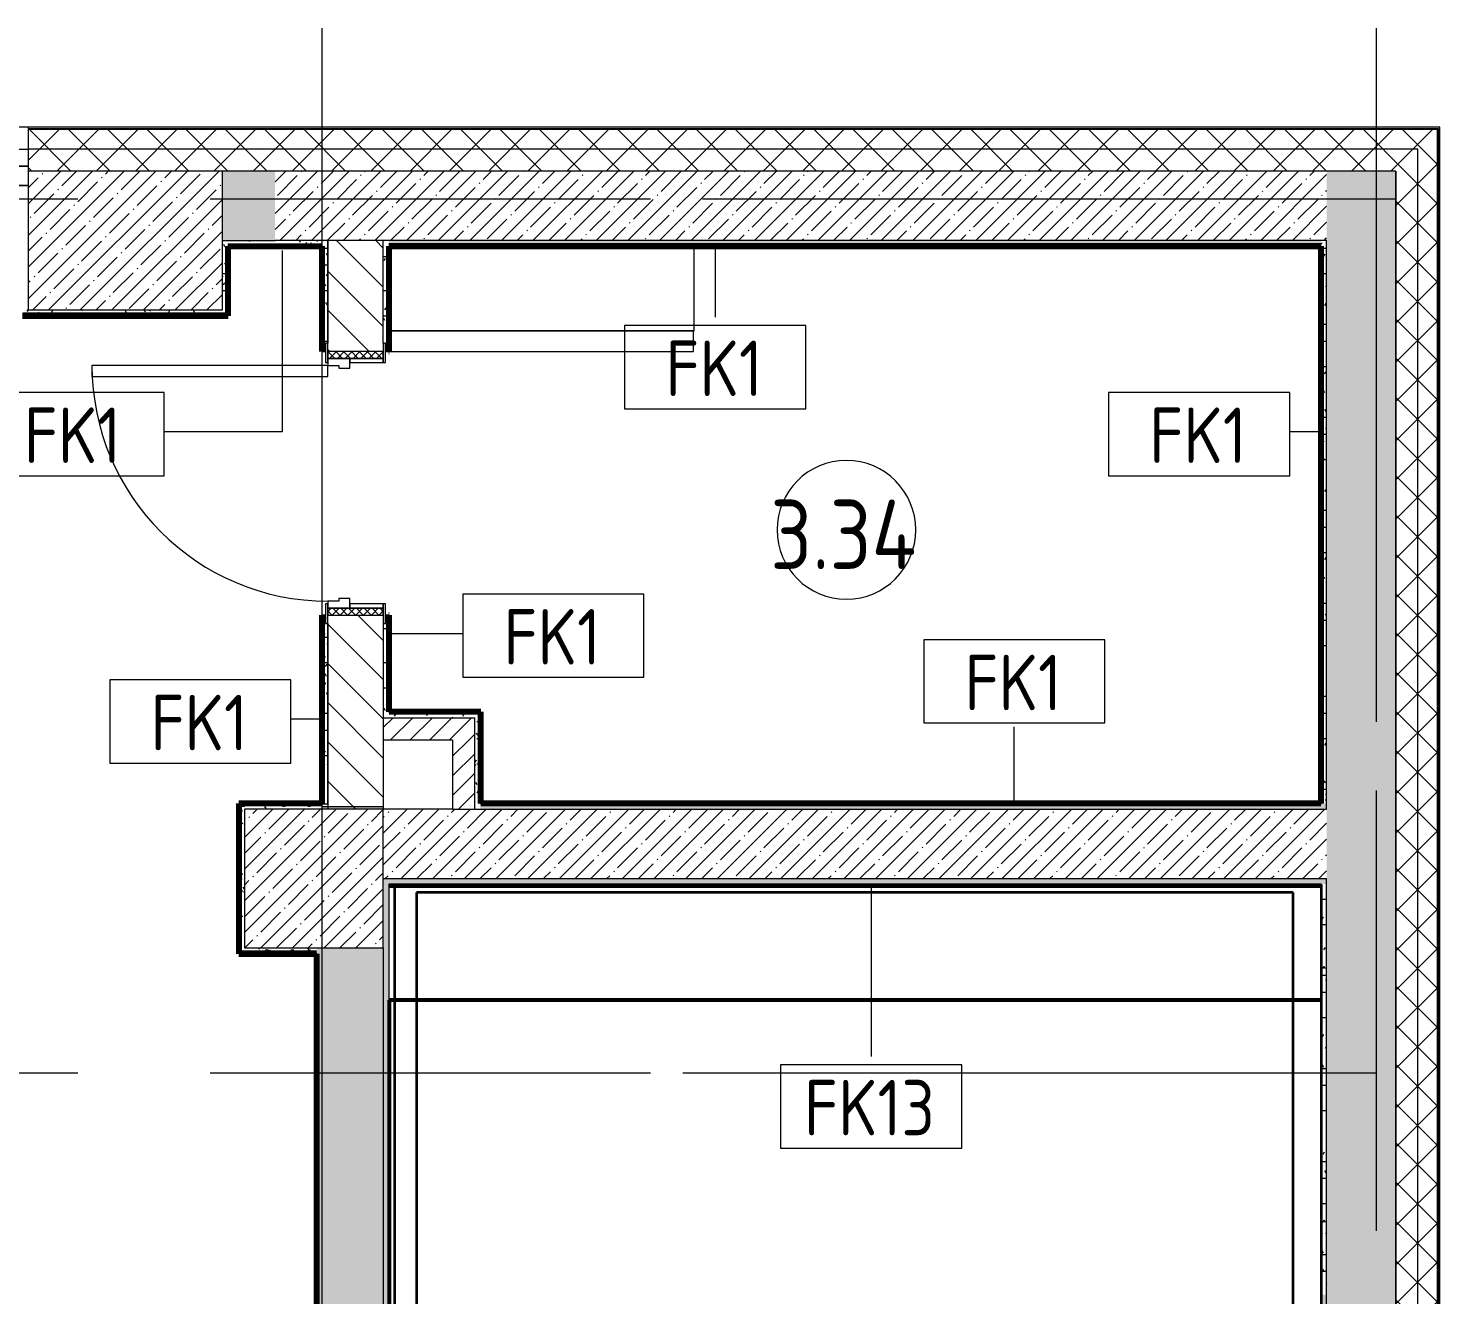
# Model space of a CAD drawing. Header units: millimetres. Extents: x 81469 to 279813, y -8553 to 29000.
# Drawn here: x 120150 to 125238, y 17350 to 21915 of the extents above; entities that cross this region are included whole.
import ezdxf

# ---------------------------------------------------------------- set-up
doc = ezdxf.new("R2010")
doc.units = ezdxf.units.MM
doc.linetypes.add('Осевая', pattern=[3175, 635, -476.25, 1587.5, -476.25])
for name, color, linetype, lineweight in [('A-AREA-IDEN', 7, 'Continuous', 9), ('A-DETL-1', 7, 'Continuous', 35), ('A-DOOR', 7, 'Continuous', 9), ('A-DOOR-1', 7, 'Continuous', 13), ('A-DOOR-FRAM', 7, 'Continuous', 13), ('A-DOOR-FRAM-1', 7, 'Continuous', 9), ('A-GLAZ', 7, 'Continuous', 9), ('A-GLAZ-1', 7, 'Continuous', 13), ('A-WALL', 7, 'Continuous', 9), ('A-WALL-IDEN', 7, 'Continuous', 9), ('I-WALL', 7, 'Continuous', 9), ('S-COLS', 7, 'Continuous', 9), ('Оси', 7, 'Continuous', 9), ('Оси-2', 7, 'Осевая', 9)]:
    doc.layers.add(name, color=color, linetype=linetype, lineweight=lineweight)
for name, color, linetype, lineweight, true_color in [('A-WALL-1', 7, 'Continuous', 9, 0xc0c0c0), ('A-WALL-2', 7, 'Continuous', 9, 0xff80c0), ('A-WALL-3', 5, 'Continuous', 9, 0x0000ff), ('I-WALL-12', 5, 'Continuous', 53, 0x0000ff), ('I-WALL-4', 7, 'Continuous', 9, 0xc0c0c0), ('I-WALL-6', 5, 'Continuous', 50, 0x0000ff), ('I-WALL-8', 7, 'Continuous', 80, 0xff80c0), ('S-WALL-ANLY', 7, 'Continuous', 13, 0x008040), ('S-WALL-ANLY-1', 7, 'Continuous', 5, 0x008040)]:
    doc.layers.add(name, color=color, linetype=linetype, lineweight=lineweight, true_color=true_color)
doc.styles.add('GOST Common', font='GOST_Common.ttf', dxfattribs={"width": 0.9, "height": 250})
doc.styles.add('GOST Common_1', font='GOST_Common.ttf', dxfattribs={"width": 0.9, "height": 200})
pattern_1 = [(45, (0, 0), (-57.024626, 57.024626), []), (45, (57.025, 0), (-57.024626, 57.024626), [100.806, -20.161, 3.353, -16.808])]
pattern_2 = [(45, (0, 0), (-70.71068, 70.71068), []), (135, (0, 0), (-70.71068, -70.71068), [])]
pattern_3 = [(45, (0, 0), (-35.35534, 35.35534), [])]
pattern_4 = [(0, (0, 0), (121.92, 30.48), [10.058, -81.382, 10.058, -81.382, -487.68]), (0, (0, 0), (121.92, 30.48), [-182.88, 10.058, -172.822, 10.058, -81.382, -213.36]), (0, (0, 0), (121.92, 30.48), [-457.2, 10.058, -50.902, 10.058, -142.342]), (120, (45.72, 15.24), (-87.356454, 90.345817), [10.058, -81.382, 10.058, -81.382, -487.68]), (120, (45.72, 15.24), (-87.356454, 90.345817), [-182.88, 10.058, -172.822, 10.058, -81.382, -213.36]), (120, (45.72, 15.24), (-87.356454, 90.345817), [-457.2, 10.058, -50.902, 10.058, -142.342]), (240, (60.96, 76.2), (-34.563546, -120.825817), [10.058, -81.382, 10.058, -81.382, -487.68]), (240, (60.96, 76.2), (-34.563546, -120.825817), [-182.88, 10.058, -172.822, 10.058, -81.382, -213.36]), (240, (60.96, 76.2), (-34.563546, -120.825817), [-457.2, 10.058, -50.902, 10.058, -142.342])]

# ---------------------------------------------------------------- blocks, each defined once
blk = doc.blocks.new('110_Дверь_СКБ_1Ст_Внутренняя1 - Д-8 950x2100h_охрана-31784688-План отделки стен 3 этажа в осях 23-33')
at = {"layer": 'A-DOOR'}
h = blk.add_hatch(dxfattribs=at)
h.set_pattern_fill('FP_6', color=256, style=0, pattern_type=2)
h.set_pattern_definition([(135, (1826.41, 164.685), (-14.14214, -14.14214), []), (225, (1826.41, 164.685), (14.14214, -14.14214), [])])
h.paths.add_polyline_path([(487.5, 100), (462.5, 100), (462.5, -100), (487.5, -100), (487.5, 95.2)])
at = {"layer": 'A-DOOR-FRAM-1'}
h = blk.add_hatch(dxfattribs=at)
h.set_pattern_fill('FP_7', color=256, style=0, pattern_type=2)
h.set_pattern_definition([(45, (-296.384, 164.685), (-14.1421, 14.1421), []), (135, (-296.384, 164.685), (-14.1421, -14.1421), [])])
h.paths.add_polyline_path([(-437.5, 100), (-462.5, 100), (-462.5, -100), (-437.5, -100), (-437.5, 95.2)])
at = {"layer": 'A-DOOR'}
blk.add_arc((437.5, 100), 850, 90, 180, dxfattribs=at)
at = {"layer": 'A-DOOR-1'}
for p, q in [((437.5, 950), (397.5, 950)), ((397.5, 950), (397.5, 100)), ((437.5, 100), (437.5, 950)), ((397.5, 100), (437.5, 100))]:
    blk.add_line(p, q, dxfattribs=at)
at = {"layer": 'A-DOOR-FRAM'}
for p, q in [((-422.5, 108), (-492.5, 108)), ((-492.5, 108), (-492.5, 100)), ((-422.5, 100), (-422.5, 108)), ((517.5, 108), (447.5, 108)), ((447.5, 108), (447.5, 100)), ((517.5, 100), (517.5, 108)), ((-492.5, 100), (-422.5, 100)), ((-437.5, 100), (-462.5, 100)), ((-462.5, 100), (-462.5, -100)), ((-412.5, 100), (-437.5, 100)), ((-437.5, 100), (-437.5, 20)), ((-437.5, -100), (-437.5, 100)), ((-422.5, 100), (-437.5, 100)), ((-437.5, 100), (-437.5, 99)), ((-437.5, 99), (-422.5, 99)), ((-422.5, 99), (-422.5, 100)), ((-412.5, 60), (-412.5, 100)), ((-402.5, 60), (-412.5, 60)), ((-402.5, 20), (-402.5, 60)), ((437.5, 60), (427.5, 60)), ((427.5, 60), (427.5, 20)), ((437.5, 100), (437.5, 60)), ((462.5, 100), (437.5, 100)), ((462.5, 100), (447.5, 100)), ((447.5, 100), (447.5, 99)), ((447.5, 100), (517.5, 100)), ((447.5, 99), (462.5, 99)), ((462.5, 20), (462.5, 100)), ((487.5, 100), (462.5, 100)), ((462.5, 100), (462.5, -100)), ((462.5, 99), (462.5, 100)), ((487.5, -100), (487.5, 100)), ((-437.5, 20), (-402.5, 20)), ((-422.5, 20), (-437.5, 20)), ((-437.5, 20), (-437.5, -100)), ((-422.5, -100), (-422.5, 20)), ((427.5, 20), (462.5, 20)), ((462.5, 20), (447.5, 20)), ((447.5, 20), (447.5, -100)), ((462.5, -100), (462.5, 20)), ((-422.5, -100), (-492.5, -100)), ((-492.5, -100), (-492.5, -108)), ((-462.5, -100), (-437.5, -100)), ((-437.5, -100), (-422.5, -100)), ((-422.5, -108), (-422.5, -100)), ((447.5, -100), (462.5, -100)), ((517.5, -100), (447.5, -100)), ((447.5, -100), (447.5, -108)), ((462.5, -100), (487.5, -100)), ((517.5, -108), (517.5, -100)), ((-492.5, -108), (-422.5, -108)), ((447.5, -108), (517.5, -108))]:
    blk.add_line(p, q, dxfattribs=at)
blk = doc.blocks.new('120_Окно_СКБ_1Ст - 120_Окно_СКБ_1Ст 900х2500_h_ с форточкой-V14-План отделки стен 3 этажа в осях 23-33')
at = {"layer": 'A-GLAZ'}
for p, q in [((-431, -57), (-450, -57)), ((429, -57), (-431, -57)), ((450, -57), (429, -57)), ((-430, -127), (-400.8, -127)), ((-330, -107), (330, -107)), ((330, -117), (-330, -117)), ((400, -127), (429, -127)), ((429, -127), (449.8, -127))]:
    blk.add_line(p, q, dxfattribs=at)
at = {"layer": 'A-GLAZ-1'}
for p, q in [((-450, -127), (-450, -57)), ((-450, -57), (-380, -57)), ((-380, -57), (-380, -127)), ((380, -87), (-380, -87)), ((-380, -87), (-380, -127)), ((-330, -137), (-330, -87)), ((330, -137), (330, -87)), ((380, -127), (380, -57)), ((380, -57), (450, -57)), ((380, -127), (380, -87)), ((450, -57), (450, -127)), ((-380, -127), (-450, -127)), ((-380, -127), (-400, -127)), ((-400, -127), (-400, -137)), ((-400, -137), (400, -137)), ((400, -137), (-400, -137)), ((450, -127), (380, -127)), ((400, -127), (380, -127)), ((400, -137), (400, -127))]:
    blk.add_line(p, q, dxfattribs=at)
blk = doc.blocks.new('BSC_Колонна _Прямоугольная - 700х500-23282984-План отделки стен 3 этажа в осях 23-33')
at = {"layer": 'S-COLS'}
h = blk.add_hatch(dxfattribs=at)
h.set_pattern_fill('FP_25', color=256, style=0, pattern_type=2)
h.set_pattern_definition([(45, (-120500, -21150), (-57.024626, 57.024626), []), (45, (-120442.975, -21150), (-57.024626, 57.024626), [100.806, -20.161, 3.353, -16.808])])
h.paths.add_polyline_path([(-350, -250), (350, -250), (350, 250), (-350, 250), (-350, -39.9)])
for p, q in [((350, 250), (-350, 250)), ((-350, 250), (-350, -250)), ((350, -250), (350, 250)), ((-350, -250), (350, -250))]:
    blk.add_line(p, q, dxfattribs=at)
blk = doc.blocks.new('BSC_Колонна _Прямоугольная - 500х500-V19-План отделки стен 3 этажа в осях 23-33')
at = {"layer": 'S-COLS'}
h = blk.add_hatch(dxfattribs=at)
h.set_pattern_fill('FP_34', color=256, style=0, pattern_type=2)
h.set_pattern_definition([(45, (-121180, -18850), (-57.024626, 57.024626), []), (45, (-121122.975, -18850), (-57.024626, 57.024626), [100.806, -20.161, 3.353, -16.808])])
h.paths.add_polyline_path([(-87, -250), (250, -250), (250, 250), (-250, 250), (-250, -250)])
for p, q in [((250, 250), (-250, 250)), ((-250, 250), (-250, -250)), ((250, -250), (250, 250)), ((-250, -250), (250, -250))]:
    blk.add_line(p, q, dxfattribs=at)
blk = doc.blocks.new('Зашивка приборов отопления43 - Зашивка приборов отопления-33398518-План отделки стен 3 этажа в осях 23-33')
at = {"layer": 'A-WALL-1'}
for p, q in [((122390.8, 18669.6), (122390.8, 18974.6)), ((121290.8, 18669.6), (122390.8, 18669.6)), ((122389.3, 18669.6), (121290.8, 18669.6)), ((122389.3, 18594.6), (122389.3, 18669.6)), ((121290.8, 18594.6), (122389.3, 18594.6))]:
    blk.add_line(p, q, dxfattribs=at)
blk = doc.blocks.new('Марка_Помещения - Номер-25198446-План отделки стен 3 этажа в осях 23-33')
at = {"layer": 'A-AREA-IDEN'}
for start, end in [(360, 180), (180, 360)]:
    blk.add_arc((0, 0), 2.5, start, end, dxfattribs=at)
blk = doc.blocks.new('М_стена_0001 - Типоразмер_без рамки-25382661-План отделки стен 3 этажа в осях 23-33')
at = {"layer": 'A-WALL-IDEN'}
for p, q in [((3.258, 1.523), (-3.273, 1.523)), ((-3.273, 1.523), (-3.273, -1.477)), ((3.258, -1.477), (3.258, 1.523)), ((-3.273, -1.477), (3.258, -1.477))]:
    blk.add_line(p, q, dxfattribs=at)

msp = doc.modelspace()

# ---------------------------------------------------------------- hatches: boundary and pattern name
at = {"layer": 'A-WALL'}
h = msp.add_hatch(dxfattribs=at)
h.set_pattern_fill('FP_2', color=256, style=0, pattern_type=2)
h.set_pattern_definition(pattern_2)
h.paths.add_polyline_path([(125230, 21400), (125230, 21550), (120150.2, 21550), (120150.2, 21400), (125080, 21400)])
h.paths.add_polyline_path([(110331.6, 21400), (111250, 21400), (111250, 21550), (109950.4, 21550), (109950.4, 21400), (109972.9, 21400)])
h.paths.add_polyline_path([(93310, 21400), (93310, 21550), (93290, 21550), (93290, 21400)])
h.paths.add_polyline_path([(109050.4, 21400), (109050.4, 21550), (107750.4, 21550), (107750.4, 21400), (108896.8, 21400)])
h.paths.add_polyline_path([(118940.7, 21400), (119250.2, 21400), (119250.2, 21550), (117900.4, 21550), (117900.4, 21400), (118223.3, 21400)])
h.paths.add_polyline_path([(113550, 21400), (114700.4, 21400), (114700.4, 21550), (113550, 21550)])
h.paths.add_polyline_path([(116788.4, 21400), (117000.4, 21400), (117000.4, 21550), (116130.4, 21550), (116130.4, 21400)])
h.paths.add_polyline_path([(106050, 21400), (106850.4, 21400), (106850.4, 21550), (105550.2, 21550), (105550.2, 21400), (106027.1, 21400)])
h.paths.add_polyline_path([(104650.2, 21400), (104650.2, 21550), (103450, 21550), (103450, 21400), (104592.2, 21400)])
h.paths.add_polyline_path([(101150, 21400), (101150, 21550), (96610, 21550), (96610, 21400), (101005.1, 21400)])
h = msp.add_hatch(dxfattribs=at)
h.set_pattern_fill('FP_2', color=256, style=0, pattern_type=2)
h.set_pattern_definition(pattern_2)
h.paths.add_polyline_path([(125080, -250), (125230, -250), (125230, 7700), (125080, 7700), (125080, -100)])
h.paths.add_polyline_path([(125230, 8900), (125230, 10820), (125080, 10820), (125080, 8900)])
h.paths.add_polyline_path([(125230, 13120), (125230, 21400), (125080, 21400), (125080, 13120)])
at = {"layer": 'I-WALL'}
h = msp.add_hatch(dxfattribs=at)
h.set_pattern_fill('FP_1', color=256, style=0, pattern_type=2)
h.set_pattern_definition(pattern_1)
h.paths.add_polyline_path([(117000.4, 21150), (117000.4, 21400), (116130.4, 21400), (116130.4, 21150), (116967.8, 21150)])
h.paths.add_polyline_path([(113560, 21150), (114700.4, 21150), (114700.4, 21400), (113550, 21400), (113550, 21150)])
h.paths.add_polyline_path([(121040, 21150), (121040, 21400), (120850, 21400), (120850, 21150)])
h.paths.add_polyline_path([(119250.2, 21150), (119250.2, 21400), (117900.4, 21400), (117900.4, 21150), (118940.7, 21150)])
h.paths.add_polyline_path([(106744.5, 21150), (106850.4, 21150), (106850.4, 21400), (106050, 21400), (106050, 21150)])
h.paths.add_polyline_path([(104592.2, 21150), (104650.2, 21150), (104650.2, 21400), (103450, 21400), (103450, 21150), (103874.8, 21150)])
h.paths.add_polyline_path([(107750.4, 21150), (109050.4, 21150), (109050.4, 21400), (107750.4, 21400), (107750.4, 21367)])
h.paths.add_polyline_path([(101005.1, 21150), (101150, 21150), (101150, 21400), (100800, 21400), (100800, 21150), (100820, 21150)])
h.paths.add_polyline_path([(109950.4, 21150), (110350, 21150), (110350, 21400), (109950.4, 21400), (109950.4, 21238.6)])
h.paths.add_polyline_path([(111228.4, 21150), (111250, 21150), (111250, 21400), (111050, 21400), (111050, 21150), (111070, 21150)])
h = msp.add_hatch(dxfattribs=at)
h.set_pattern_fill('FP_1', color=256, style=0, pattern_type=2)
h.set_pattern_definition(pattern_1)
h.paths.add_polyline_path([(124810, 21150), (124830, 21150), (124830, 21400), (121040, 21400), (121040, 21150), (124680.1, 21150)])
h = msp.add_hatch(dxfattribs=at)
h.set_pattern_fill('FP_1', color=256, style=0, pattern_type=2)
h.set_pattern_definition(pattern_1)
h.paths.add_polyline_path([(124880, 10360), (125080, 10360), (125080, 10820), (124830, 10820), (124830, 10360)])
h.paths.add_polyline_path([(125080, 13120), (125080, 21400), (124830, 21400), (124830, 13120)])
h = msp.add_hatch(dxfattribs=at)
h.set_pattern_fill('FP_35', color=256, style=0, pattern_type=2)
h.set_pattern_definition(pattern_4)
h.paths.add_polyline_path([(121210, 21130), (121210, 21150), (120850, 21150), (120850, 21130), (121209, 21130)])
h = msp.add_hatch(dxfattribs=at)
h.set_pattern_fill('FP_35', color=256, style=0, pattern_type=2)
h.set_pattern_definition(pattern_4)
h.paths.add_polyline_path([(120870, 20880), (120870, 21130), (120850, 21130), (120850, 20880)])
h = msp.add_hatch(dxfattribs=at)
h.set_pattern_fill('FP_35', color=256, style=0, pattern_type=2)
h.set_pattern_definition(pattern_4)
h.paths.add_polyline_path([(121230, 19120), (121230, 19770), (121222, 19770), (121222, 19800), (121210, 19800), (121210, 19120)])
h.paths.add_polyline_path([(121222, 20750), (121222, 20780), (121230, 20780), (121230, 21150), (121210, 21150), (121210, 20750)])
h = msp.add_hatch(dxfattribs=at)
h.set_pattern_fill('FP_4', color=256, style=0, pattern_type=2)
h.set_pattern_definition([(135, (0, 0), (-70.71068, -70.71068), [])])
h.paths.add_polyline_path([(121230, 19100), (121430, 19100), (121430, 19800), (121230, 19800), (121230, 19120)])
h.paths.add_polyline_path([(121430, 20750), (121430, 21150), (121230, 21150), (121230, 20750)])
h = msp.add_hatch(dxfattribs=at)
h.set_pattern_fill('FP_35', color=256, style=0, pattern_type=2)
h.set_pattern_definition(pattern_4)
h.paths.add_polyline_path([(121450, 19430), (121450, 19800), (121438, 19800), (121438, 19770), (121430, 19770), (121430, 19430)])
h.paths.add_polyline_path([(121450, 20750), (121450, 21150), (121430, 21150), (121430, 20780), (121438, 20780), (121438, 20750)])
h = msp.add_hatch(dxfattribs=at)
h.set_pattern_fill('FP_35', color=256, style=0, pattern_type=2)
h.set_pattern_definition(pattern_4)
h.paths.add_polyline_path([(121450, 21130), (124810, 21130), (124810, 21150), (121450, 21150)])
h = msp.add_hatch(dxfattribs=at)
h.set_pattern_fill('FP_35', color=256, style=0, pattern_type=2)
h.set_pattern_definition(pattern_4)
h.paths.add_polyline_path([(124810, 19120), (124830, 19120), (124830, 21150), (124810, 21150), (124810, 19121)])
h = msp.add_hatch(dxfattribs=at)
h.set_pattern_fill('FP_35', color=256, style=0, pattern_type=2)
h.set_pattern_definition(pattern_4)
h.paths.add_polyline_path([(120130.2, 20880), (120850, 20880), (120850, 20900), (120130.2, 20900)])
h = msp.add_hatch(dxfattribs=at)
h.set_pattern_fill('FP_35', color=256, style=0, pattern_type=2)
h.set_pattern_definition(pattern_4)
h.paths.add_polyline_path([(121760, 19430), (121780, 19430), (121780, 19450), (121450, 19450), (121450, 19430)])
h = msp.add_hatch(dxfattribs=at)
h.set_pattern_fill('FP_5', color=256, style=0, pattern_type=2)
h.set_pattern_definition(pattern_3)
h.paths.add_polyline_path([(121760, 19350), (121760, 19430), (121430, 19430), (121430, 19350), (121680, 19350)])
h = msp.add_hatch(dxfattribs=at)
h.set_pattern_fill('FP_35', color=256, style=0, pattern_type=2)
h.set_pattern_definition(pattern_4)
h.paths.add_polyline_path([(121780, 19100), (121780, 19430), (121760, 19430), (121760, 19100)])
h = msp.add_hatch(dxfattribs=at)
h.set_pattern_fill('FP_5', color=256, style=0, pattern_type=2)
h.set_pattern_definition(pattern_3)
h.paths.add_polyline_path([(121760, 19100), (121760, 19350), (121680, 19350), (121680, 19100)])
h = msp.add_hatch(dxfattribs=at)
h.set_pattern_fill('FP_35', color=256, style=0, pattern_type=2)
h.set_pattern_definition(pattern_4)
h.paths.add_polyline_path([(120910, 18600), (120930, 18600), (120930, 19120), (120910, 19120), (120910, 19100)])
h = msp.add_hatch(dxfattribs=at)
h.set_pattern_fill('FP_35', color=256, style=0, pattern_type=2)
h.set_pattern_definition(pattern_4)
h.paths.add_polyline_path([(121210, 19100), (121209, 19120), (120930, 19120), (120930, 19100), (121093, 19100)])
h = msp.add_hatch(dxfattribs=at)
h.set_pattern_fill('FP_1', color=256, style=0, pattern_type=2)
h.set_pattern_definition(pattern_1)
h.paths.add_polyline_path([(121210, 10380), (121430, 10380), (121430, 10825), (121210, 10825), (121210, 10400)])
h.paths.add_polyline_path([(121210, 12225), (121430, 12225), (121430, 13400), (121210, 13400), (121210, 12280)])
h.paths.add_polyline_path([(121210, 13900), (121430, 13900), (121430, 18600), (121210, 18600), (121210, 13920)])
h.paths.add_polyline_path([(121210, 19100), (121430, 19100), (121430, 19110), (121210, 19110)])
h = msp.add_hatch(dxfattribs=at)
h.set_pattern_fill('FP_1', color=256, style=0, pattern_type=2)
h.set_pattern_definition(pattern_1)
h.paths.add_polyline_path([(121810.4, 18850), (124830, 18850), (124830, 19100), (121430, 19100), (121430, 18850)])
h = msp.add_hatch(dxfattribs=at)
h.set_pattern_fill('FP_35', color=256, style=0, pattern_type=2)
h.set_pattern_definition(pattern_4)
h.paths.add_polyline_path([(121810.4, 19100), (124830, 19100), (124830, 19120), (121780, 19120), (121780, 19100)])
h = msp.add_hatch(dxfattribs=at)
h.set_pattern_fill('FP_35', color=256, style=0, pattern_type=2)
h.set_pattern_definition(pattern_4)
h.paths.add_polyline_path([(124830, 18830), (124830, 18850), (121430, 18850), (121430, 18830), (124828, 18830)])
h = msp.add_hatch(dxfattribs=at)
h.set_pattern_fill('FP_35', color=256, style=0, pattern_type=2)
h.set_pattern_definition(pattern_4)
h.paths.add_polyline_path([(121450, 13750), (121450, 18830), (121430, 18830), (121430, 13750)])
h = msp.add_hatch(dxfattribs=at)
h.set_pattern_fill('FP_35', color=256, style=0, pattern_type=2)
h.set_pattern_definition(pattern_4)
h.paths.add_polyline_path([(124830, 17350), (124830, 18830), (124810, 18830), (124810, 17350)])
h = msp.add_hatch(dxfattribs=at)
h.set_pattern_fill('FP_35', color=256, style=0, pattern_type=2)
h.set_pattern_definition(pattern_4)
h.paths.add_polyline_path([(121093, 18580), (121190, 18580), (121190, 18600), (120910, 18600), (120910, 18580), (120930, 18580)])
h = msp.add_hatch(dxfattribs=at)
h.set_pattern_fill('FP_35', color=256, style=0, pattern_type=2)
h.set_pattern_definition(pattern_4)
h.paths.add_polyline_path([(121190, 13920), (121210, 13920), (121210, 18600), (121190, 18600), (121190, 13921)])
h = msp.add_hatch(dxfattribs=at)
h.set_pattern_fill('FP_35', color=256, style=0, pattern_type=2)
h.set_pattern_definition(pattern_4)
h.paths.add_polyline_path([(124810, 10620), (124830, 10620), (124830, 17350), (124810, 17350), (124810, 11350)])

# ---------------------------------------------------------------- linework, layer by layer
at = {"layer": 'A-DETL-1'}
for p, q in [((121471, 18829), (121471, 10620.5)), ((124810, 18829), (124810, 10610)), ((124709, 18800), (121550, 18800)), ((121550, 18800), (121550, 10621)), ((124709, 10621), (124709, 18800))]:
    msp.add_line(p, q, dxfattribs=at)
at = {"layer": 'A-WALL'}
for p, q in [((125233, 21553), (120150.2, 21553)), ((125230, 21550), (120150.2, 21550)), ((125230, 13120), (125230, 21550)), ((125233, 13120), (125233, 21553)), ((125080, 21400), (120850, 21400)), ((125080, 21400), (125080, 13120)), ((125080, 13120), (125080, 21400)), ((124830, 21150), (121040, 21150)), ((121209, 21130), (121210, 21130)), ((121210, 21130), (121210, 20750)), ((121230, 21150), (121230, 20780)), ((121230, 20780), (121230, 21150)), ((121430, 20780), (121430, 21150)), ((121450, 21129), (121450, 21130)), ((124810, 21130), (124810, 19120)), ((124830, 19100), (124830, 21150)), ((121450, 19450), (121450, 19800)), ((121230, 19770), (121230, 19120)), ((121230, 19120), (121230, 19770)), ((121430, 19770), (121430, 19350)), ((121780, 19450), (121450, 19450)), ((121430, 19430), (121760, 19430)), ((121780, 19120), (121780, 19430)), ((121210, 19120), (120930, 19120)), ((121210, 19100), (121210, 19110)), ((121680, 19100), (124830, 19100)), ((121781, 19120), (121780, 19120)), ((121210, 13900), (121210, 18600)), ((121450, 18412.5), (121450, 18411.5))]:
    msp.add_line(p, q, dxfattribs=at)
at = {"layer": 'A-WALL-1'}
for p, q in [((125238, 21558), (116130.4, 21558)), ((120150.2, 21558), (120150.2, 21400)), ((125238, 7700), (125238, 21558))]:
    msp.add_line(p, q, dxfattribs=at)
at = {"layer": 'A-WALL-2'}
for p, q in [((121209, 21130), (120870, 21130)), ((120870, 21130), (120870, 21129)), ((121450, 21129), (121450, 20750)), ((121781, 19120), (124810, 19120)), ((121190, 18580), (121189, 18580)), ((121190, 13921), (121190, 18580))]:
    msp.add_line(p, q, dxfattribs=at)
at = {"layer": 'A-WALL-3'}
for p, q in [((121450, 18824.5), (121450, 18823.5)), ((124810, 18824.5), (124810, 18823.5)), ((121450, 18411.5), (121450, 15643)), ((124810, 18412.5), (124810, 18411.5))]:
    msp.add_line(p, q, dxfattribs=at)
at = {"layer": 'A-WALL-IDEN'}
for p, q in [((122626.6, 21129.5), (122626.6, 20873.7)), ((121065.2, 21114.3), (121065.2, 20460.3)), ((121065.2, 20460.3), (120640.4, 20460.3)), ((124809.5, 20460.3), (124697, 20460.3)), ((121450.5, 19734), (121716.2, 19734)), ((121209.5, 19424.8), (121097, 19424.8)), ((123704.5, 19120.5), (123704.5, 19397.2)), ((123188.4, 18823.8), (123188.4, 18208.7))]:
    msp.add_line(p, q, dxfattribs=at)
at = {"layer": 'I-WALL-12'}
for p, q in [((121450, 18824.5), (124810, 18824.5)), ((124810, 18823.5), (121450, 18823.5)), ((121450, 18412.5), (124810, 18412.5)), ((124810, 18411.5), (121451, 18411.5)), ((121451, 18411.5), (121451, 15643))]:
    msp.add_line(p, q, dxfattribs=at)
at = {"layer": 'I-WALL-4'}
for p, q in [((120850, 21150), (121040, 21150)), ((121210, 20750), (121222, 20750)), ((121438, 20750), (121450, 20750)), ((121222, 19800), (121210, 19800)), ((121450, 19800), (121438, 19800)), ((121760, 19100), (121760, 19430)), ((121430, 19350), (121680, 19350)), ((121430, 19350), (121430, 19100)), ((121680, 19350), (121680, 19100)), ((121210, 19110), (121210, 19120)), ((121210, 19120), (121230, 19120)), ((121210, 19110), (121430, 19110)), ((121230, 19120), (121230, 19100)), ((121680, 19100), (121430, 19100)), ((121430, 18850), (124830, 18850)), ((124810, 18830), (121450, 18830)), ((121450, 18830), (121450, 18824.5)), ((124810, 18830), (124810, 18824.5)), ((124830, 10620), (124830, 18850)), ((121450, 18823.5), (121450, 18412.5)), ((124810, 18823.5), (124810, 18412.5)), ((121430, 18600), (121430, 13900)), ((124810, 10620), (124810, 18411.5))]:
    msp.add_line(p, q, dxfattribs=at)
at = {"layer": 'I-WALL-6'}
for p, q in [((121450, 18412), (121451, 18412)), ((121451, 18412), (121451, 18411.5))]:
    msp.add_line(p, q, dxfattribs=at)
at = {"layer": 'I-WALL-8'}
for p, q in [((120870, 21129), (121209, 21129)), ((120870, 21129), (120870, 20880)), ((120871, 20879), (120871, 21129)), ((121209, 21129), (121209, 20750)), ((124810, 21130), (121450, 21130)), ((121451, 21129), (124809, 21129)), ((121451, 20750), (121451, 21129)), ((124809, 21129), (124809, 19121)), ((120129.2, 20879), (120871, 20879)), ((120870, 20880), (120130.2, 20880)), ((121209, 20750), (121210, 20750)), ((121450, 20750), (121451, 20750)), ((121210, 19800), (121209, 19800)), ((121209, 19800), (121209, 19121)), ((121210, 19120), (121210, 19800)), ((121451, 19800), (121450, 19800)), ((121451, 19451), (121451, 19800)), ((121781, 19451), (121451, 19451)), ((121780, 19450), (121780, 19430)), ((121781, 19121), (121781, 19451)), ((120909, 19121), (120909, 18579)), ((121209, 19121), (120909, 19121)), ((120910, 18580), (120910, 19120)), ((120910, 19120), (120930, 19120)), ((124809, 19121), (121781, 19121)), ((120909, 18579), (121189, 18579)), ((121189, 18580), (120910, 18580)), ((121189, 18579), (121189, 13921))]:
    msp.add_line(p, q, dxfattribs=at)
at = {"layer": 'S-WALL-ANLY'}
msp.add_line((119250.2, 21479), (120150.2, 21479), dxfattribs=at)
at = {"layer": 'S-WALL-ANLY-1'}
for p, q in [((125159, 21479), (120150.2, 21479)), ((125159, 13120), (125159, 21479))]:
    msp.add_line(p, q, dxfattribs=at)
at = {"layer": 'Оси'}
for p, q in [((121210, 19415.1), (121210, 21915.1)), ((125010, 19415.1), (125010, 21915.1)), ((122580, 21300), (125080, 21300)), ((122510, 18150), (125010, 18150))]:
    msp.add_line(p, q, dxfattribs=at)
at = {"layer": 'Оси-2'}
for p, q in [((84769.4, 21300), (122580, 21300)), ((121210, 593.7), (121210, 19415.1)), ((125010, 593.7), (125010, 19415.1)), ((84769.4, 18150), (122510, 18150))]:
    msp.add_line(p, q, dxfattribs=at)

# ---------------------------------------------------------------- block references
at = {"layer": 'A-AREA-IDEN', "xscale": 99.99999999999993, "yscale": 99.99999999999993, "zscale": 99.99999999999993}
msp.add_blockref('Марка_Помещения - Номер-25198446-План отделки стен 3 этажа в осях 23-33', (123099.3, 20107.2), dxfattribs=at)
at = {"layer": 'A-DOOR', "rotation": 89.99999999999987}
msp.add_blockref('110_Дверь_СКБ_1Ст_Внутренняя1 - Д-8 950x2100h_охрана-31784688-План отделки стен 3 этажа в осях 23-33', (121330, 20262.5), dxfattribs=at)
at = {"layer": 'A-GLAZ'}
msp.add_blockref('120_Окно_СКБ_1Ст - 120_Окно_СКБ_1Ст 900х2500_h_ с форточкой-V14-План отделки стен 3 этажа в осях 23-33', (119700.2, 21475), dxfattribs=at)
at = {"layer": 'A-WALL-1'}
msp.add_blockref('Зашивка приборов отопления43 - Зашивка приборов отопления-33398518-План отделки стен 3 этажа в осях 23-33', (159.2, 2155.4), dxfattribs=at)
at = {"layer": 'A-WALL-IDEN', "xscale": 99.99999999999993, "yscale": 99.99999999999993, "zscale": 99.99999999999993}
for p in [(122627.3, 20691.2), (120314.6, 20449.9), (124371.2, 20449.9), (122043.5, 19723.5), (123705.3, 19558.8), (120771.2, 19414.3), (123189.1, 18026.3)]:
    msp.add_blockref('М_стена_0001 - Типоразмер_без рамки-25382661-План отделки стен 3 этажа в осях 23-33', p, dxfattribs=at)
at = {"layer": 'S-COLS'}
for name, p in [('BSC_Колонна _Прямоугольная - 700х500-23282984-План отделки стен 3 этажа в осях 23-33', (120500, 21150)), ('BSC_Колонна _Прямоугольная - 500х500-V19-План отделки стен 3 этажа в осях 23-33', (121180, 18850))]:
    msp.add_blockref(name, p, dxfattribs=at)

# ---------------------------------------------------------------- texts
at = {"layer": 'A-AREA-IDEN', "insert": (122824.6, 20215.7), "char_height": 250, "width": 685.443, "attachment_point": 1, "style": 'GOST Common'}
msp.add_mtext('3.34', dxfattribs=at)
at = {"layer": 'A-WALL-IDEN', "char_height": 200, "attachment_point": 1, "style": 'GOST Common_1'}
for s, insert, width in [('FK1', (122447.1, 20789.2), 447.342), ('FK1', (120134.4, 20547.9), 447.342), ('FK1', (124191, 20547.9), 447.342), ('FK1', (121863.3, 19821.5), 447.342), ('FK1', (123525.1, 19656.8), 447.342), ('FK1', (120591, 19512.3), 447.342), ('FK13', (122946.4, 18124.3), 598.861)]:
    msp.add_mtext(s, dxfattribs=dict(at, insert=insert, width=width))

doc.saveas('drawing.dxf')
